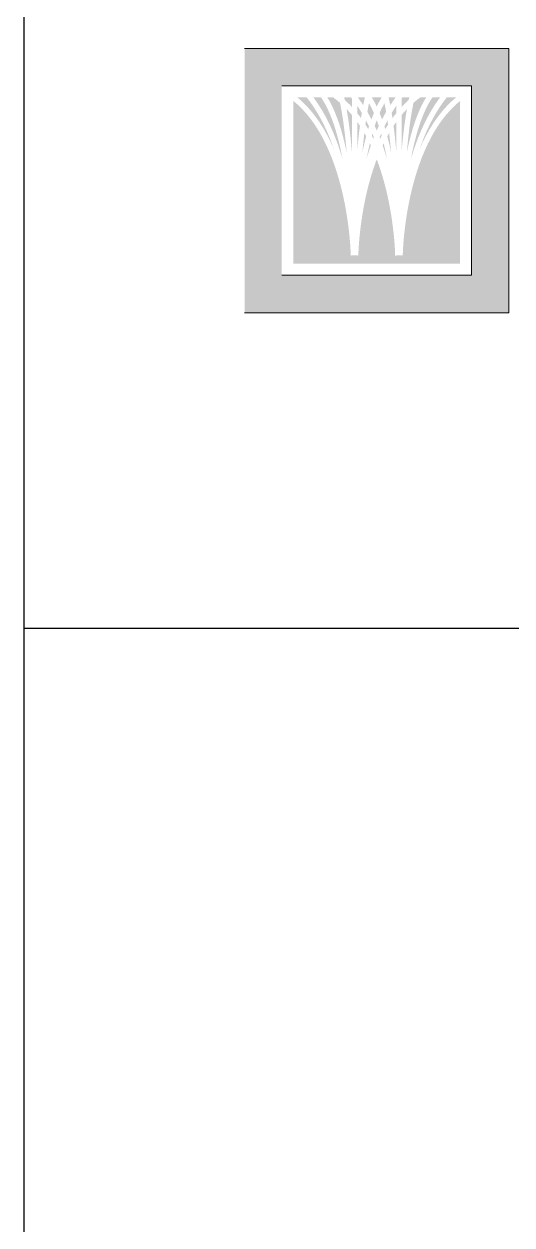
# Model space of a CAD drawing. Header units: millimetres. Extents: x 970 to 1838, y -23 to 597.
# Drawn here: x 1688.2 to 1709.9, y 48.4 to 102 of the extents above; entities that cross this region are included whole.
import ezdxf

# ---------------------------------------------------------------- set-up
doc = ezdxf.new("R2010")
doc.units = ezdxf.units.MM
doc.layers.add('DWGLMT', color=6, linetype='Continuous')

msp = doc.modelspace()

# ---------------------------------------------------------------- hatches: boundary and pattern name
at = {"linetype": 'Continuous', "lineweight": 0}
h = msp.add_hatch(color=1, dxfattribs=at)
h.paths.add_polyline_path([(1697.995, 89.095), (1697.995, 100.875), (1709.774, 100.875), (1709.774, 89.095)])
h.paths.add_polyline_path([(1699.655, 90.765), (1699.655, 99.205), (1708.114, 99.205), (1708.114, 90.765)], flags=16)
h = msp.add_hatch(color=7, dxfattribs=at)
h.paths.add_polyline_path([(1704.59, 97.77), (1704.553, 98.002), (1704.704, 98.243), (1704.76, 98.325), (1704.76, 97.992), (1704.642, 97.843)])
h.paths.add_polyline_path([(1704.76, 96.287), (1704.755, 96.343), (1704.727, 96.64), (1704.697, 96.932), (1704.664, 97.22), (1704.638, 97.428), (1704.648, 97.443), (1704.76, 97.602)])
h.paths.add_polyline_path([(1700.17, 91.28), (1700.17, 98.536), (1700.338, 98.395), (1700.561, 98.179), (1700.77, 97.947), (1700.966, 97.701), (1701.148, 97.443), (1701.318, 97.174), (1701.473, 96.897), (1701.618, 96.61), (1701.751, 96.318), (1701.875, 96.021), (1701.986, 95.722), (1702.087, 95.423), (1702.179, 95.123), (1702.262, 94.823), (1702.336, 94.53), (1702.403, 94.241), (1702.461, 93.959), (1702.512, 93.684), (1702.556, 93.421), (1702.593, 93.171), (1702.625, 92.933), (1702.65, 92.709), (1702.674, 92.503), (1702.69, 92.316), (1702.704, 92.147), (1702.713, 92.002), (1702.72, 91.877), (1702.727, 91.706), (1702.729, 91.646), (1702.755, 91.647), (1702.755, 91.646), (1702.872, 91.65), (1702.924, 91.65), (1703.041, 91.646), (1703.041, 91.647), (1703.067, 91.646), (1703.069, 91.706), (1703.076, 91.877), (1703.083, 92.002), (1703.092, 92.147), (1703.106, 92.316), (1703.122, 92.503), (1703.145, 92.709), (1703.171, 92.933), (1703.203, 93.171), (1703.24, 93.421), (1703.284, 93.684), (1703.335, 93.959), (1703.393, 94.241), (1703.46, 94.53), (1703.534, 94.823), (1703.617, 95.123), (1703.709, 95.423), (1703.81, 95.722), (1703.888, 95.933), (1703.966, 95.722), (1704.067, 95.423), (1704.159, 95.123), (1704.242, 94.823), (1704.316, 94.53), (1704.383, 94.241), (1704.441, 93.959), (1704.492, 93.684), (1704.536, 93.421), (1704.573, 93.171), (1704.605, 92.933), (1704.631, 92.709), (1704.654, 92.503), (1704.67, 92.316), (1704.684, 92.147), (1704.693, 92.002), (1704.7, 91.877), (1704.707, 91.706), (1704.709, 91.646), (1704.735, 91.647), (1704.735, 91.646), (1704.852, 91.65), (1704.904, 91.65), (1705.021, 91.646), (1705.021, 91.647), (1705.047, 91.646), (1705.049, 91.706), (1705.056, 91.877), (1705.063, 92.002), (1705.072, 92.147), (1705.086, 92.316), (1705.102, 92.503), (1705.126, 92.709), (1705.151, 92.933), (1705.183, 93.171), (1705.22, 93.421), (1705.264, 93.684), (1705.315, 93.959), (1705.373, 94.241), (1705.44, 94.53), (1705.514, 94.823), (1705.597, 95.123), (1705.689, 95.423), (1705.79, 95.722), (1705.901, 96.021), (1706.025, 96.318), (1706.158, 96.61), (1706.303, 96.897), (1706.458, 97.174), (1706.628, 97.443), (1706.81, 97.701), (1707.006, 97.947), (1707.215, 98.179), (1707.438, 98.395), (1707.599, 98.53), (1707.599, 91.28)])
h.paths.add_polyline_path([(1704.125, 97.714), (1704.091, 97.807), (1704.015, 97.997), (1704.108, 98.203), (1704.221, 98.42), (1704.233, 98.439), (1704.275, 98.221), (1704.306, 98.046), (1704.182, 97.828)])
h.paths.add_polyline_path([(1705.806, 96.405), (1705.867, 96.581), (1705.977, 96.873), (1706.099, 97.16), (1706.23, 97.441), (1706.37, 97.716), (1706.521, 97.984), (1706.684, 98.243), (1706.855, 98.492), (1707.009, 98.69), (1707.423, 98.69), (1707.28, 98.57), (1707.046, 98.343), (1706.826, 98.1), (1706.622, 97.843), (1706.432, 97.574), (1706.256, 97.294), (1706.095, 97.007), (1705.946, 96.712), (1705.809, 96.412)])
h.paths.add_polyline_path([(1704.346, 95.939), (1704.311, 96.062), (1704.214, 96.363), (1704.15, 96.548), (1704.178, 96.61), (1704.196, 96.646), (1704.202, 96.624), (1704.269, 96.329), (1704.329, 96.03)])
h.paths.add_polyline_path([(1705.41, 95.939), (1705.427, 96.03), (1705.487, 96.329), (1705.554, 96.624), (1705.628, 96.91), (1705.706, 97.191), (1705.791, 97.462), (1705.885, 97.723), (1705.983, 97.97), (1706.088, 98.203), (1706.201, 98.42), (1706.323, 98.621), (1706.372, 98.69), (1706.711, 98.69), (1706.665, 98.631), (1706.487, 98.372), (1706.319, 98.105), (1706.162, 97.828), (1706.018, 97.544), (1705.884, 97.256), (1705.759, 96.961), (1705.645, 96.661), (1705.542, 96.363), (1705.445, 96.062)])
h.paths.add_polyline_path([(1704.038, 96.854), (1704.015, 96.915), (1704.083, 97.074), (1704.106, 96.99)])
h.paths.add_polyline_path([(1705.228, 96.235), (1705.235, 96.322), (1705.263, 96.617), (1705.293, 96.907), (1705.326, 97.192), (1705.36, 97.465), (1705.397, 97.729), (1705.439, 97.983), (1705.481, 98.221), (1705.524, 98.446), (1705.526, 98.452), (1705.696, 98.594), (1705.828, 98.69), (1706.089, 98.69), (1705.996, 98.536), (1705.876, 98.306), (1705.767, 98.063), (1705.665, 97.807), (1705.568, 97.537), (1705.48, 97.258), (1705.4, 96.971), (1705.325, 96.679), (1705.257, 96.378)])
h.paths.add_polyline_path([(1703.888, 97.219), (1703.872, 97.256), (1703.797, 97.417), (1703.811, 97.462), (1703.888, 97.676), (1703.965, 97.462), (1703.979, 97.417), (1703.904, 97.256)])
h.paths.add_polyline_path([(1704.996, 98.265), (1704.996, 98.647), (1705.029, 98.69), (1705.339, 98.69), (1705.314, 98.582), (1705.3, 98.57), (1705.066, 98.343)])
h.paths.add_polyline_path([(1702.78, 96.287), (1702.775, 96.343), (1702.747, 96.64), (1702.717, 96.932), (1702.684, 97.22), (1702.649, 97.496), (1702.611, 97.764), (1702.569, 98.022), (1702.542, 98.178), (1702.75, 97.947), (1702.78, 97.909)])
h.paths.add_polyline_path([(1704.491, 98.347), (1704.462, 98.495), (1704.417, 98.69), (1704.731, 98.69), (1704.685, 98.631), (1704.507, 98.372)])
h.paths.add_polyline_path([(1703.016, 96.287), (1703.016, 97.602), (1703.128, 97.443), (1703.138, 97.428), (1703.112, 97.22), (1703.079, 96.932), (1703.049, 96.64), (1703.021, 96.343)])
h.paths.add_polyline_path([(1703.888, 98.288), (1703.88, 98.306), (1703.76, 98.536), (1703.667, 98.69), (1704.109, 98.69), (1704.016, 98.536), (1703.896, 98.306)])
h.paths.add_polyline_path([(1703.248, 96.235), (1703.255, 96.322), (1703.283, 96.617), (1703.313, 96.907), (1703.336, 97.105), (1703.417, 96.96), (1703.345, 96.679), (1703.277, 96.378)])
h.paths.add_polyline_path([(1703.285, 98.347), (1703.269, 98.372), (1703.091, 98.631), (1703.045, 98.69), (1703.359, 98.69), (1703.314, 98.495)])
h.paths.add_polyline_path([(1703.43, 95.939), (1703.447, 96.03), (1703.507, 96.329), (1703.574, 96.624), (1703.58, 96.646), (1703.598, 96.61), (1703.626, 96.548), (1703.562, 96.363), (1703.465, 96.062)])
h.paths.add_polyline_path([(1702.78, 98.265), (1702.71, 98.343), (1702.476, 98.57), (1702.462, 98.582), (1702.437, 98.69), (1702.747, 98.69), (1702.78, 98.647)])
h.paths.add_polyline_path([(1703.186, 97.77), (1703.134, 97.843), (1703.016, 97.992), (1703.016, 98.325), (1703.072, 98.243), (1703.223, 98.002)])
h.paths.add_polyline_path([(1702.548, 96.235), (1702.519, 96.378), (1702.451, 96.679), (1702.376, 96.971), (1702.296, 97.258), (1702.208, 97.537), (1702.111, 97.807), (1702.009, 98.063), (1701.9, 98.306), (1701.78, 98.536), (1701.687, 98.69), (1701.948, 98.69), (1702.08, 98.594), (1702.25, 98.452), (1702.252, 98.446), (1702.295, 98.221), (1702.337, 97.983), (1702.379, 97.729), (1702.416, 97.465), (1702.45, 97.192), (1702.483, 96.907), (1702.513, 96.617), (1702.541, 96.322)])
h.paths.add_polyline_path([(1703.507, 97.281), (1703.5, 97.294), (1703.383, 97.481), (1703.409, 97.67), (1703.526, 97.441), (1703.545, 97.4)])
h.paths.add_polyline_path([(1702.366, 95.939), (1702.331, 96.062), (1702.234, 96.363), (1702.131, 96.661), (1702.017, 96.961), (1701.892, 97.256), (1701.758, 97.544), (1701.614, 97.828), (1701.457, 98.105), (1701.289, 98.372), (1701.111, 98.631), (1701.065, 98.69), (1701.404, 98.69), (1701.453, 98.621), (1701.575, 98.42), (1701.688, 98.203), (1701.793, 97.97), (1701.891, 97.723), (1701.985, 97.462), (1702.07, 97.191), (1702.148, 96.91), (1702.222, 96.624), (1702.289, 96.329), (1702.349, 96.03)])
h.paths.add_polyline_path([(1703.738, 96.854), (1703.67, 96.99), (1703.693, 97.074), (1703.761, 96.915)])
h.paths.add_polyline_path([(1701.97, 96.405), (1701.967, 96.412), (1701.83, 96.712), (1701.681, 97.007), (1701.52, 97.294), (1701.344, 97.574), (1701.154, 97.843), (1700.95, 98.1), (1700.73, 98.343), (1700.496, 98.57), (1700.353, 98.69), (1700.767, 98.69), (1700.921, 98.492), (1701.092, 98.243), (1701.255, 97.984), (1701.406, 97.716), (1701.546, 97.441), (1701.677, 97.16), (1701.799, 96.873), (1701.909, 96.581)])
h.paths.add_polyline_path([(1703.888, 96.541), (1703.88, 96.56), (1703.887, 96.581), (1703.888, 96.584), (1703.889, 96.581), (1703.896, 96.56)])
h.paths.add_polyline_path([(1704.528, 96.235), (1704.499, 96.378), (1704.431, 96.679), (1704.359, 96.96), (1704.44, 97.105), (1704.463, 96.907), (1704.493, 96.617), (1704.521, 96.322)])
h.paths.add_polyline_path([(1703.651, 97.714), (1703.594, 97.828), (1703.47, 98.046), (1703.501, 98.221), (1703.543, 98.439), (1703.555, 98.42), (1703.668, 98.203), (1703.761, 97.997), (1703.685, 97.807)])
h.paths.add_polyline_path([(1704.269, 97.281), (1704.231, 97.4), (1704.25, 97.441), (1704.367, 97.67), (1704.393, 97.481), (1704.276, 97.294)])
h.paths.add_polyline_path([(1704.996, 96.287), (1704.996, 97.909), (1705.026, 97.947), (1705.234, 98.178), (1705.207, 98.022), (1705.165, 97.764), (1705.127, 97.496), (1705.092, 97.22), (1705.059, 96.932), (1705.029, 96.64), (1705.001, 96.343)])

# ---------------------------------------------------------------- linework, layer by layer
at = {"color": 1, "linetype": 'Continuous', "lineweight": 0}
for p, q in [((1709.774, 100.875), (1697.995, 100.875)), ((1709.774, 89.095), (1709.774, 100.875)), ((1708.114, 99.205), (1699.655, 99.205)), ((1708.114, 90.765), (1708.114, 99.205)), ((1699.655, 90.765), (1708.114, 90.765)), ((1697.995, 89.095), (1709.774, 89.095))]:
    msp.add_line(p, q, dxfattribs=at)
at = {"layer": 'DWGLMT', "color": 6}
msp.add_line((1688.164, -11.718), (1688.164, 241.437), dxfattribs=at)
at = {"layer": 'DWGLMT'}
msp.add_line((1688.164, 75.033), (1832.749, 75.033), dxfattribs=at)

doc.saveas('drawing.dxf')
